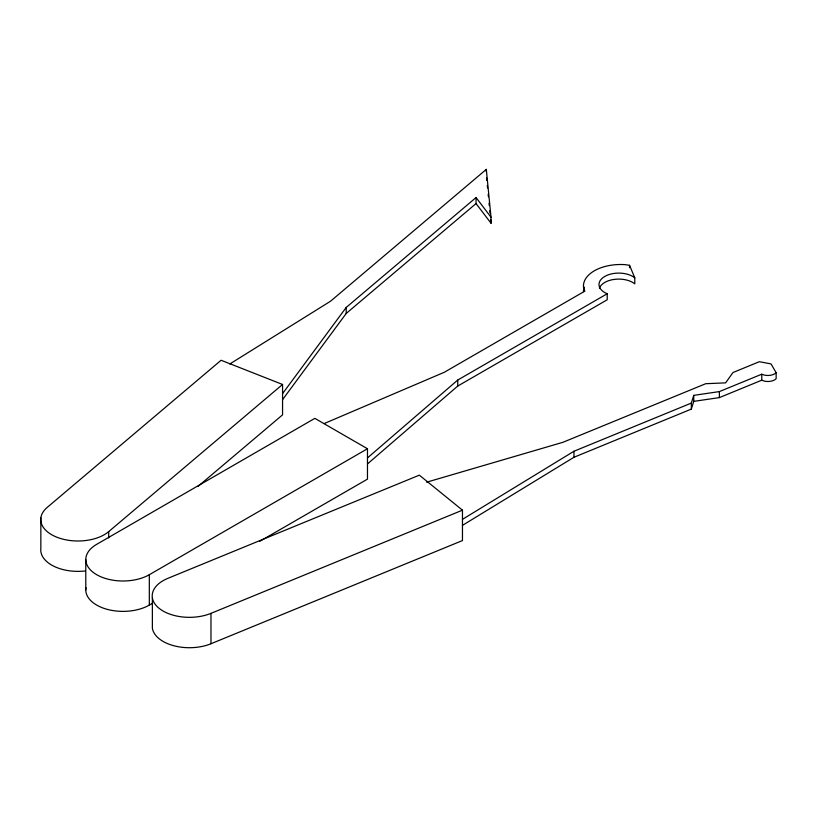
<?xml version="1.0" encoding="UTF-8"?>
<svg xmlns="http://www.w3.org/2000/svg" width="817" height="817" viewBox="0 0 817 817"><rect width="100%" height="100%" fill="white"/><g stroke="black" fill="none" stroke-linecap="round" stroke-linejoin="round"><path stroke-width="1.23" d="M691.335 409.103L691.335 403.087L693.756 395.357L719.379 391.588L761.771 374.196A9.487 5.474 0 0 0 776.15 372.736L776.15 378.751A9.487 5.474 0 0 1 761.771 380.211L719.379 397.603L693.756 401.372L691.335 409.103L573.963 457.265L462.463 525.372M282.559 393.641L346.214 307.437L476.045 197.551L491.017 217.22L491.017 223.235L476.045 203.566L476.045 197.551M282.559 399.656L346.214 313.452L476.045 203.566M367.476 457.928L457.745 380.038L607.215 293.752A19.761 11.407 0 0 1 604.784 276.432A19.761 11.407 0 0 1 634.789 277.831L634.789 283.846A19.761 11.407 0 0 0 614.67 279.343A19.761 11.407 0 0 0 599.423 288.156M367.476 463.944L457.745 386.053L607.215 299.768L607.215 293.752M491.017 217.22L486.309 169.374L330.497 301.248L229.751 364.025M108.702 531.622L282.559 384.47L221.08 360.256L47.212 507.408A37.214 21.487 0 0 0 56.986 537.259A37.214 21.487 0 0 0 108.702 531.622L108.702 537.943M198.061 486.37L282.559 414.852L282.559 384.47M462.463 519.357L573.963 451.25L691.335 403.087M367.476 448.747L314.851 418.365L96.692 544.326A37.214 21.487 0 0 0 96.692 574.708A37.214 21.487 0 0 0 149.317 574.708L367.476 448.747L367.476 479.13L259.5 541.477M85.989 587.658A37.214 21.487 0 0 0 106.986 609.288A37.214 21.487 0 0 0 149.317 605.091L152.616 603.181M324.186 423.563L444.295 372.276L584.849 291.128L583.818 288.983A37.214 21.487 0 0 1 625.168 264.657L629.56 265.311L634.789 277.831M462.463 510.176L419.346 475.157L167.853 578.344A37.214 21.487 0 0 0 159.08 608.297A37.214 21.487 0 0 0 210.97 613.363L462.463 510.176L462.463 540.558L210.97 643.745A37.214 21.487 0 0 1 152.37 628.263L152.37 597.87M426.648 482.193L562.944 442.293L705.735 383.704L725.608 382.867L732.992 372.521L759.35 361.706L771.044 363.912L776.15 372.736M486.554 177.912L486.799 180.424M487.3 185.459L487.545 187.981M488.168 194.272L488.413 196.795M489.036 203.086L489.281 205.608M489.781 210.643L490.026 213.155M490.649 219.456L491.017 223.235M761.771 374.196L761.771 380.211M719.379 391.588L719.379 397.603M693.756 395.357L693.756 401.372M629.56 265.311L629.56 267.71M573.963 451.25L573.963 457.265M486.309 169.374L486.309 171.784M457.745 380.038L457.745 386.053M346.214 307.437L346.214 313.452M210.97 613.363L210.97 643.745M149.317 574.708L149.317 605.091M85.785 559.512L85.785 589.894M40.85 517.896L40.85 548.278A37.214 21.487 0 0 0 84.866 571.001M583.45 291.638A37.214 21.487 0 0 1 584.39 287.186"/></g></svg>
